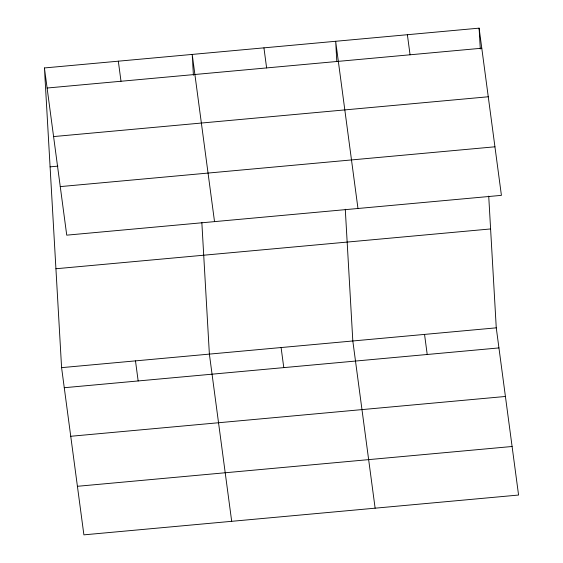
<?xml version="1.0" encoding="UTF-8"?>
<svg xmlns="http://www.w3.org/2000/svg" width="563" height="563" viewBox="0 0 563 563"><rect width="100%" height="100%" fill="white"/><g stroke="black" fill="none" stroke-linecap="round" stroke-linejoin="round"><path stroke-width="0.84" d="M44.428 67.954L479.106 28.15L501.415 195.354L66.737 235.158L44.428 67.954L61.585 367.646L83.894 534.85L518.572 495.046L496.263 327.842L488.719 196.128M47.102 88.025L481.78 48.221M53.584 136.577L488.262 96.773M50.093 166.852L57.912 166.134M60.255 186.606L494.933 146.802M55.927 268.748L490.598 228.944M61.585 367.646L496.263 327.842M64.266 387.717L498.945 347.92M70.748 436.276L505.419 396.472M77.42 486.298L512.098 446.494M407.38 34.716L410.061 54.787M424.544 334.408L427.218 354.486M357.969 208.486L335.661 41.282L336.801 61.24M375.127 508.185L352.818 340.981L345.281 209.267M263.941 47.855L266.616 67.926M281.099 347.547L283.78 367.618M214.524 221.625L192.215 54.421L193.412 75.238M231.689 521.317L209.38 354.113L201.835 222.399M118.321 61.184L121.003 81.262M135.486 360.883L138.16 380.954M479.106 28.15L480.295 48.974"/></g></svg>
